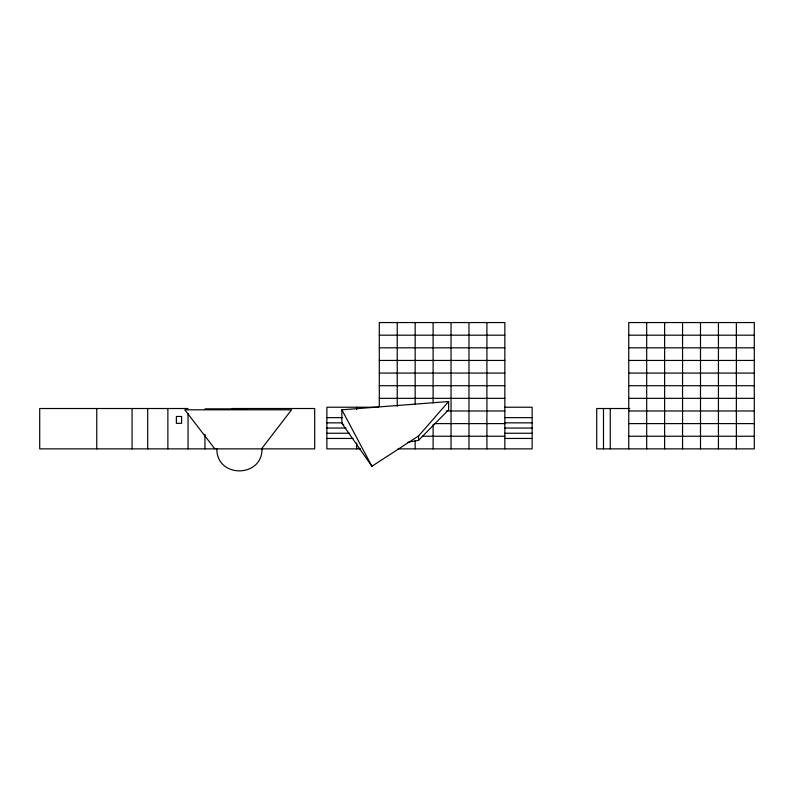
<?xml version="1.0" encoding="UTF-8"?>
<svg xmlns="http://www.w3.org/2000/svg" width="794" height="794" viewBox="0 0 794 794"><rect width="100%" height="100%" fill="white"/><g stroke="black" fill="none" stroke-linecap="round" stroke-linejoin="round"><path stroke-width="1.19" d="M261.99 448.868C262.288 478.177 216.534 478.177 216.841 448.868M261.514 448.868L291.547 409.803L184.803 409.803L214.837 448.868M418.577 435.956L448.61 401.536L341.867 409.803L341.867 423.281L371.91 466.267L418.577 435.956L418.577 440.323L407.808 442.298M418.577 440.323L448.61 409.803L448.61 401.536M379.294 335.187L504.845 335.187M628.749 335.187L754.3 335.187M379.294 347.822L504.845 347.822M628.749 347.822L754.3 347.822M379.294 360.446L504.845 360.446M628.749 360.446L754.3 360.446M379.294 373.081L504.845 373.081M628.749 373.081L754.3 373.081M379.294 385.715L504.845 385.715M628.749 385.715L754.3 385.715M379.294 398.34L504.845 398.34M628.749 398.34L754.3 398.34M378.579 407.223L326.88 407.223L326.88 448.868L360.555 448.868M504.974 407.223L532.129 407.223L532.129 448.868L398.082 448.868M188.049 408.513L39.7 408.513L39.7 448.868L314.692 448.868L314.692 408.513L231.64 408.513M629.841 408.513L596.721 408.513L596.721 448.868L754.3 448.868L754.3 322.553L628.749 322.553L628.749 448.868M204.951 408.841L247.202 408.841M446.258 410.974L504.845 410.974M628.749 410.974L754.3 410.974M326.88 417.634L342.363 417.634M504.974 417.634L532.129 417.634M326.88 422.845L342.363 422.845M504.974 422.845L532.129 422.845M434.298 423.609L504.845 423.609M628.749 423.609L754.3 423.609M326.88 428.045L345.946 428.045M504.974 428.045L532.129 428.045M326.88 433.256L349.519 433.256M504.974 433.256L532.129 433.256M422.339 436.234L504.845 436.234M628.749 436.234L754.3 436.234M326.88 438.457L353.092 438.457M504.974 438.457L532.129 438.457M341.867 423.281L343.752 424.879M341.867 409.803L371.91 466.267M736.366 322.553L736.366 448.868M718.431 322.553L718.431 448.868M700.497 322.553L700.497 448.868M682.562 322.553L682.562 448.868M664.618 322.553L664.618 448.868M646.683 322.553L646.683 448.868M610.258 408.513L610.258 448.868M603.49 408.513L603.49 448.868M504.845 448.868L504.845 322.553L379.294 322.553L379.294 406.379M486.911 322.553L486.911 448.868M468.976 322.553L468.976 448.868M451.042 322.553L451.042 448.868M433.107 322.553L433.107 402.935M433.107 424.75L433.107 448.868M415.163 322.553L415.163 404.086M415.163 440.829L415.163 448.868M397.228 322.553L397.228 406.379M356.665 407.223L356.665 409.535M356.665 443.082L356.665 448.868M204.951 434.308L204.951 448.868M188.049 413.406L188.049 448.868M167.871 408.513L167.871 448.868M147.694 408.513L147.694 448.868M132.072 408.513L132.072 448.868M96.769 408.513L96.769 448.868M181.608 416.473L176.367 416.473L176.367 423.331L181.608 423.331L181.608 416.473"/></g></svg>
